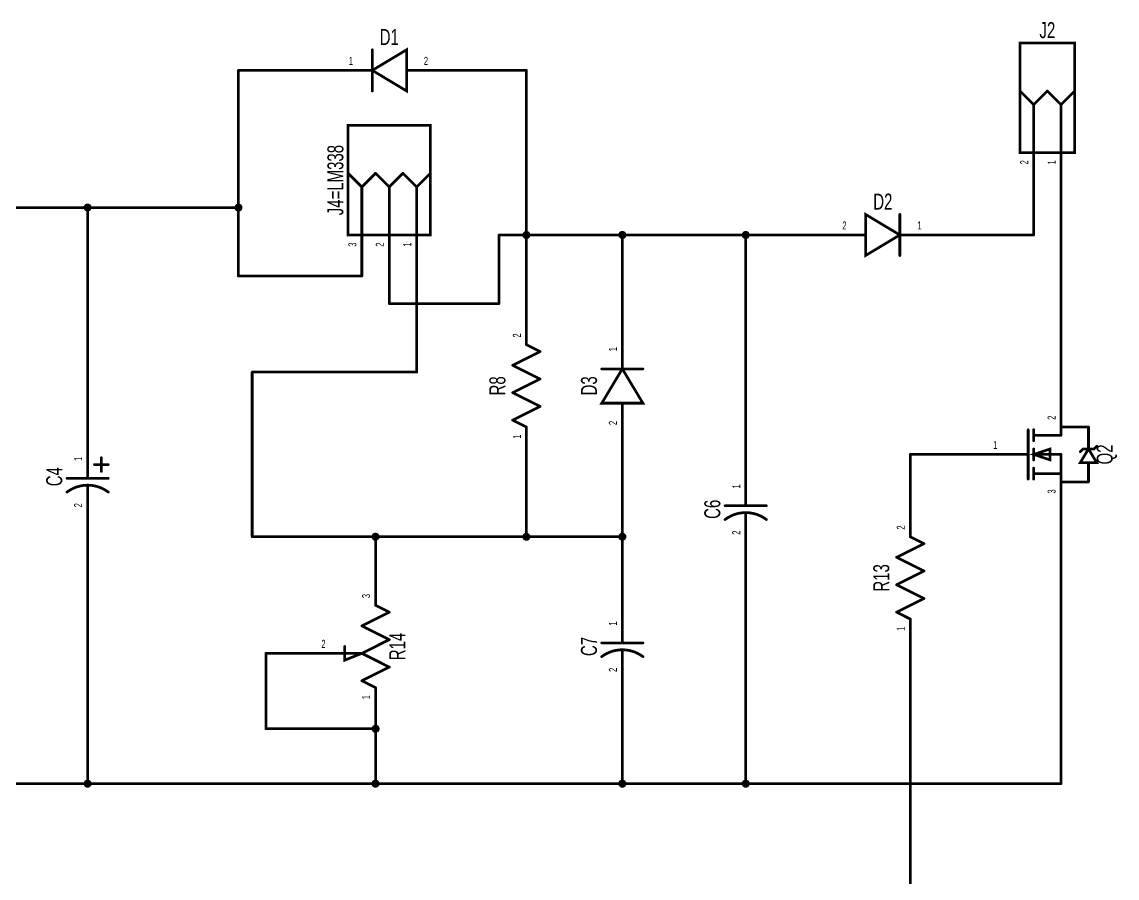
# Model space of a CAD drawing. Extents: x 0 to 20.5, y 0 to 10.6.
# Drawn here: x 4.01 to 8.004, y 6.405 to 9.526 of the extents above; entities that cross this region are included whole.
import ezdxf
from ezdxf.enums import TextEntityAlignment as Align

# ---------------------------------------------------------------- set-up
doc = ezdxf.new("R2010")
doc.units = 0
for name, color, linetype in [('Element', 253, 'CONTINUOUS'), ('Net', 50, 'CONTINUOUS'), ('Pin', 50, 'CONTINUOUS')]:
    doc.layers.add(name, color=color, linetype=linetype)

msp = doc.modelspace()

# ---------------------------------------------------------------- linework, layer by layer
at = {"layer": 'Element', "linetype": 'CONTINUOUS'}
for points, const_width in [([(5.288, 9.3491), (5.413, 9.2741), (5.413, 9.4241), (5.288, 9.3491)], 0.0098), ([(5.288, 9.4241), (5.288, 9.2741)], 0.0098), ([(7.65, 9.4491), (7.85, 9.4491), (7.85, 9.0491), (7.65, 9.0491), (7.65, 9.4491)], 0.0098), ([(5.288, 9.3491), (5.25, 9.3491)], 0.0098), ([(5.45, 9.3491), (5.413, 9.3491)], 0.0098), ([(7.65, 9.2741), (7.7, 9.2241)], 0.0098), ([(7.75, 9.2741), (7.7, 9.2241)], 0.0098), ([(7.75, 9.2741), (7.8, 9.2241)], 0.0098), ([(7.85, 9.2741), (7.8, 9.2241)], 0.0098), ([(7.7, 9.2241), (7.7, 9.0491)], 0.0098), ([(7.8, 9.2241), (7.8, 9.0491)], 0.0098), ([(5.2, 9.1491), (5.5, 9.1491), (5.5, 8.7491), (5.2, 8.7491), (5.2, 9.1491)], 0.0098), ([(5.2, 8.9741), (5.25, 8.9241)], 0.0098), ([(5.3, 8.9741), (5.25, 8.9241)], 0.0098), ([(5.3, 8.9741), (5.35, 8.9241)], 0.0098), ([(5.4, 8.9741), (5.35, 8.9241)], 0.0098), ([(5.4, 8.9741), (5.45, 8.9241)], 0.0098), ([(5.5, 8.9741), (5.45, 8.9241)], 0.0098), ([(5.25, 8.9241), (5.25, 8.7491)], 0.0098), ([(5.35, 8.9241), (5.35, 8.7491)], 0.0098), ([(5.45, 8.9241), (5.45, 8.7491)], 0.0098), ([(7.212, 8.7491), (7.087, 8.8241), (7.087, 8.6741), (7.212, 8.7491)], 0.0098), ([(7.212, 8.6741), (7.212, 8.8241)], 0.0098), ([(7.05, 8.7491), (7.087, 8.7491)], 0.0098), ([(7.212, 8.7491), (7.25, 8.7491)], 0.0098), ([(5.9, 8.3241), (5.85, 8.3491)], 0.0098), ([(5.8, 8.2741), (5.9, 8.3241)], 0.0098), ([(5.9, 8.2241), (5.8, 8.2741)], 0.0098), ([(6.2, 8.261), (6.2, 8.2991)], 0.0098), ([(5.8, 8.1741), (5.9, 8.2241)], 0.0098), ([(6.2, 8.261), (6.125, 8.136), (6.275, 8.136), (6.2, 8.261)], 0.0098), ([(6.275, 8.261), (6.125, 8.261)], 0.0098), ([(5.9, 8.1241), (5.8, 8.1741)], 0.0098), ([(5.8, 8.0741), (5.9, 8.1241)], 0.0098), ([(6.2, 8.0991), (6.2, 8.136)], 0.0098), ([(5.85, 8.0491), (5.8, 8.0741)], 0.0098), ([(7.68, 8.0391), (7.68, 7.8591)], 0.0098), ([(7.7, 8.0391), (7.7, 7.9991)], 0.0098), ([(7.8, 8.0191), (7.8, 8.0491)], 0.0098), ([(7.8, 8.0491), (7.9, 8.0491)], 0.0098), ([(7.9, 8.0491), (7.9, 7.9691)], 0.0098), ([(7.8, 8.0191), (7.7, 8.0191)], 0.0098), ([(7.6, 7.9491), (7.68, 7.9491)], 0.0098), ([(7.7, 7.9491), (7.76, 7.9291), (7.76, 7.9691), (7.7, 7.9491)], 0.0098), ([(7.7, 7.9291), (7.7, 7.9691)], 0.0098), ([(7.8, 7.9491), (7.7, 7.9491)], 0.0098), ([(7.8, 7.9491), (7.8, 7.8491)], 0.0098), ([(7.9, 7.9691), (7.87, 7.9191), (7.93, 7.9191), (7.9, 7.9691)], 0.0098), ([(7.88, 7.9691), (7.87, 7.9591)], 0.0098), ([(7.92, 7.9691), (7.88, 7.9691)], 0.0098), ([(7.93, 7.9791), (7.92, 7.9691)], 0.0098), ([(4.275, 7.9121), (4.325, 7.9121)], 0.0098), ([(4.3, 7.9371), (4.3, 7.8871)], 0.0098), ([(7.9, 7.8491), (7.9, 7.9191)], 0.0098), ([(4.25, 7.8991), (4.25, 7.8621)], 0.0098), ([(7.7, 7.8591), (7.7, 7.8991)], 0.0098), ([(7.8, 7.8791), (7.7, 7.8791)], 0.0098), ([(4.3252, 7.8119), (4.3186, 7.8165), (4.3117, 7.8207), (4.3046, 7.8245), (4.2972, 7.8278), (4.2897, 7.8306), (4.2819, 7.8329), (4.2741, 7.8347), (4.2661, 7.836), (4.2581, 7.8368), (4.25, 7.8371), (4.2419, 7.8368), (4.2339, 7.836), (4.2259, 7.8347), (4.2181, 7.8329), (4.2103, 7.8306), (4.2028, 7.8278), (4.1954, 7.8245), (4.1883, 7.8207), (4.1814, 7.8165), (4.1748, 7.8119)], 0.01), ([(4.175, 7.8621), (4.325, 7.8621)], 0.0098), ([(4.25, 7.8371), (4.25, 7.7991)], 0.0098), ([(7.8, 7.8491), (7.9, 7.8491)], 0.0098), ([(6.65, 7.7991), (6.65, 7.7621)], 0.0098), ([(6.575, 7.7621), (6.725, 7.7621)], 0.0098), ([(6.7252, 7.7119), (6.7186, 7.7165), (6.7117, 7.7207), (6.7046, 7.7245), (6.6972, 7.7278), (6.6897, 7.7306), (6.6819, 7.7329), (6.6741, 7.7347), (6.6661, 7.736), (6.6581, 7.7368), (6.65, 7.7371), (6.6419, 7.7368), (6.6339, 7.736), (6.6259, 7.7347), (6.6181, 7.7329), (6.6103, 7.7306), (6.6028, 7.7278), (6.5954, 7.7245), (6.5883, 7.7207), (6.5814, 7.7165), (6.5748, 7.7119)], 0.01), ([(6.65, 7.7371), (6.65, 7.6991)], 0.0098), ([(7.2, 7.5741), (7.3, 7.6241)], 0.0098), ([(7.3, 7.6241), (7.25, 7.6491)], 0.0098), ([(7.3, 7.5241), (7.2, 7.5741)], 0.0098), ([(7.2, 7.4741), (7.3, 7.5241)], 0.0098), ([(7.3, 7.4241), (7.2, 7.4741)], 0.0098), ([(7.2, 7.3741), (7.3, 7.4241)], 0.0098), ([(5.35, 7.3741), (5.3, 7.3991)], 0.0098), ([(5.25, 7.3241), (5.35, 7.3741)], 0.0098), ([(7.25, 7.3491), (7.2, 7.3741)], 0.0098), ([(5.35, 7.2741), (5.25, 7.3241)], 0.0098), ([(5.25, 7.2241), (5.35, 7.2741)], 0.0098), ([(6.2, 7.2991), (6.2, 7.2621)], 0.0098), ([(5.25, 7.2241), (5.1875, 7.1991), (5.1875, 7.2491)], 0.0098), ([(6.2752, 7.2119), (6.2686, 7.2165), (6.2617, 7.2207), (6.2546, 7.2245), (6.2472, 7.2278), (6.2397, 7.2306), (6.2319, 7.2329), (6.2241, 7.2347), (6.2161, 7.236), (6.2081, 7.2368), (6.2, 7.2371), (6.1919, 7.2368), (6.1839, 7.236), (6.1759, 7.2347), (6.1681, 7.2329), (6.1603, 7.2306), (6.1528, 7.2278), (6.1454, 7.2245), (6.1383, 7.2207), (6.1314, 7.2165), (6.1248, 7.2119)], 0.01), ([(6.125, 7.2621), (6.275, 7.2621)], 0.0098), ([(6.2, 7.2371), (6.2, 7.1991)], 0.0098), ([(5.15, 7.2241), (5.25, 7.2241)], 0.0098), ([(5.35, 7.1741), (5.25, 7.2241)], 0.0098), ([(5.25, 7.1241), (5.35, 7.1741)], 0.0098), ([(5.3, 7.0991), (5.25, 7.1241)], 0.0098)]:
    msp.add_lwpolyline(points, dxfattribs=dict(at, const_width=const_width))
for points, const_width in [([(5.2855, 9.4241, 1), (5.2905, 9.4241, 1), (5.2855, 9.4241, 1)], 0.0049), ([(5.2475, 9.3491, 1), (5.2525, 9.3491, 1), (5.2475, 9.3491, 1)], 0.0049), ([(5.2855, 9.3491, 1), (5.2905, 9.3491, 1), (5.2855, 9.3491, 1)], 0.0049), ([(5.2855, 9.3491, 1), (5.2905, 9.3491, 1), (5.2855, 9.3491, 1)], 0.0049), ([(5.4105, 9.3491, 1), (5.4155, 9.3491, 1), (5.4105, 9.3491, 1)], 0.0049), ([(5.4475, 9.3491, 1), (5.4525, 9.3491, 1), (5.4475, 9.3491, 1)], 0.0049), ([(5.2855, 9.2741, 1), (5.2905, 9.2741, 1), (5.2855, 9.2741, 1)], 0.0049), ([(7.6475, 9.2741, 1), (7.6525, 9.2741, 1), (7.6475, 9.2741, 1)], 0.0049), ([(7.7475, 9.2741, 1), (7.7525, 9.2741, 1), (7.7475, 9.2741, 1)], 0.0049), ([(7.7475, 9.2741, 1), (7.7525, 9.2741, 1), (7.7475, 9.2741, 1)], 0.0049), ([(7.8475, 9.2741, 1), (7.8525, 9.2741, 1), (7.8475, 9.2741, 1)], 0.0049), ([(7.6975, 9.2241, 1), (7.7025, 9.2241, 1), (7.6975, 9.2241, 1)], 0.0049), ([(7.6975, 9.2241, 1), (7.7025, 9.2241, 1), (7.6975, 9.2241, 1)], 0.0049), ([(7.6975, 9.2241, 1), (7.7025, 9.2241, 1), (7.6975, 9.2241, 1)], 0.0049), ([(7.7975, 9.2241, 1), (7.8025, 9.2241, 1), (7.7975, 9.2241, 1)], 0.0049), ([(7.7975, 9.2241, 1), (7.8025, 9.2241, 1), (7.7975, 9.2241, 1)], 0.0049), ([(7.7975, 9.2241, 1), (7.8025, 9.2241, 1), (7.7975, 9.2241, 1)], 0.0049), ([(7.6975, 9.0491, 1), (7.7025, 9.0491, 1), (7.6975, 9.0491, 1)], 0.0049), ([(7.7975, 9.0491, 1), (7.8025, 9.0491, 1), (7.7975, 9.0491, 1)], 0.0049), ([(5.1975, 8.9741, 1), (5.2025, 8.9741, 1), (5.1975, 8.9741, 1)], 0.0049), ([(5.2975, 8.9741, 1), (5.3025, 8.9741, 1), (5.2975, 8.9741, 1)], 0.0049), ([(5.2975, 8.9741, 1), (5.3025, 8.9741, 1), (5.2975, 8.9741, 1)], 0.0049), ([(5.3975, 8.9741, 1), (5.4025, 8.9741, 1), (5.3975, 8.9741, 1)], 0.0049), ([(5.3975, 8.9741, 1), (5.4025, 8.9741, 1), (5.3975, 8.9741, 1)], 0.0049), ([(5.4975, 8.9741, 1), (5.5025, 8.9741, 1), (5.4975, 8.9741, 1)], 0.0049), ([(5.2475, 8.9241, 1), (5.2525, 8.9241, 1), (5.2475, 8.9241, 1)], 0.0049), ([(5.2475, 8.9241, 1), (5.2525, 8.9241, 1), (5.2475, 8.9241, 1)], 0.0049), ([(5.2475, 8.9241, 1), (5.2525, 8.9241, 1), (5.2475, 8.9241, 1)], 0.0049), ([(5.3475, 8.9241, 1), (5.3525, 8.9241, 1), (5.3475, 8.9241, 1)], 0.0049), ([(5.3475, 8.9241, 1), (5.3525, 8.9241, 1), (5.3475, 8.9241, 1)], 0.0049), ([(5.3475, 8.9241, 1), (5.3525, 8.9241, 1), (5.3475, 8.9241, 1)], 0.0049), ([(5.4475, 8.9241, 1), (5.4525, 8.9241, 1), (5.4475, 8.9241, 1)], 0.0049), ([(5.4475, 8.9241, 1), (5.4525, 8.9241, 1), (5.4475, 8.9241, 1)], 0.0049), ([(5.4475, 8.9241, 1), (5.4525, 8.9241, 1), (5.4475, 8.9241, 1)], 0.0049), ([(7.2095, 8.8241, 1), (7.2145, 8.8241, 1), (7.2095, 8.8241, 1)], 0.0049), ([(5.2475, 8.7491, 1), (5.2525, 8.7491, 1), (5.2475, 8.7491, 1)], 0.0049), ([(5.3475, 8.7491, 1), (5.3525, 8.7491, 1), (5.3475, 8.7491, 1)], 0.0049), ([(5.4475, 8.7491, 1), (5.4525, 8.7491, 1), (5.4475, 8.7491, 1)], 0.0049), ([(7.0475, 8.7491, 1), (7.0525, 8.7491, 1), (7.0475, 8.7491, 1)], 0.0049), ([(7.0845, 8.7491, 1), (7.0895, 8.7491, 1), (7.0845, 8.7491, 1)], 0.0049), ([(7.2095, 8.7491, 1), (7.2145, 8.7491, 1), (7.2095, 8.7491, 1)], 0.0049), ([(7.2095, 8.7491, 1), (7.2145, 8.7491, 1), (7.2095, 8.7491, 1)], 0.0049), ([(7.2475, 8.7491, 1), (7.2525, 8.7491, 1), (7.2475, 8.7491, 1)], 0.0049), ([(7.2095, 8.6741, 1), (7.2145, 8.6741, 1), (7.2095, 8.6741, 1)], 0.0049), ([(5.8475, 8.3491, 1), (5.8525, 8.3491, 1), (5.8475, 8.3491, 1)], 0.0049), ([(5.8975, 8.3241, 1), (5.9025, 8.3241, 1), (5.8975, 8.3241, 1)], 0.0049), ([(5.8975, 8.3241, 1), (5.9025, 8.3241, 1), (5.8975, 8.3241, 1)], 0.0049), ([(5.7975, 8.2741, 1), (5.8025, 8.2741, 1), (5.7975, 8.2741, 1)], 0.0049), ([(5.7975, 8.2741, 1), (5.8025, 8.2741, 1), (5.7975, 8.2741, 1)], 0.0049), ([(6.1975, 8.2991, 1), (6.2025, 8.2991, 1), (6.1975, 8.2991, 1)], 0.0049), ([(5.8975, 8.2241, 1), (5.9025, 8.2241, 1), (5.8975, 8.2241, 1)], 0.0049), ([(5.8975, 8.2241, 1), (5.9025, 8.2241, 1), (5.8975, 8.2241, 1)], 0.0049), ([(6.1225, 8.261, 1), (6.1275, 8.261, 1), (6.1225, 8.261, 1)], 0.0049), ([(6.1975, 8.261, 1), (6.2025, 8.261, 1), (6.1975, 8.261, 1)], 0.0049), ([(6.1975, 8.261, 1), (6.2025, 8.261, 1), (6.1975, 8.261, 1)], 0.0049), ([(6.2725, 8.261, 1), (6.2775, 8.261, 1), (6.2725, 8.261, 1)], 0.0049), ([(5.7975, 8.1741, 1), (5.8025, 8.1741, 1), (5.7975, 8.1741, 1)], 0.0049), ([(5.7975, 8.1741, 1), (5.8025, 8.1741, 1), (5.7975, 8.1741, 1)], 0.0049), ([(5.8975, 8.1241, 1), (5.9025, 8.1241, 1), (5.8975, 8.1241, 1)], 0.0049), ([(5.8975, 8.1241, 1), (5.9025, 8.1241, 1), (5.8975, 8.1241, 1)], 0.0049), ([(6.1975, 8.136, 1), (6.2025, 8.136, 1), (6.1975, 8.136, 1)], 0.0049), ([(5.7975, 8.0741, 1), (5.8025, 8.0741, 1), (5.7975, 8.0741, 1)], 0.0049), ([(5.7975, 8.0741, 1), (5.8025, 8.0741, 1), (5.7975, 8.0741, 1)], 0.0049), ([(6.1975, 8.0991, 1), (6.2025, 8.0991, 1), (6.1975, 8.0991, 1)], 0.0049), ([(5.8475, 8.0491, 1), (5.8525, 8.0491, 1), (5.8475, 8.0491, 1)], 0.0049), ([(7.6775, 8.0391, 1), (7.6825, 8.0391, 1), (7.6775, 8.0391, 1)], 0.0049), ([(7.6975, 8.0391, 1), (7.7025, 8.0391, 1), (7.6975, 8.0391, 1)], 0.0049), ([(7.7975, 8.0491, 1), (7.8025, 8.0491, 1), (7.7975, 8.0491, 1)], 0.0049), ([(7.7975, 8.0491, 1), (7.8025, 8.0491, 1), (7.7975, 8.0491, 1)], 0.0049), ([(7.8975, 8.0491, 1), (7.9025, 8.0491, 1), (7.8975, 8.0491, 1)], 0.0049), ([(7.8975, 8.0491, 1), (7.9025, 8.0491, 1), (7.8975, 8.0491, 1)], 0.0049), ([(7.6975, 8.0191, 1), (7.7025, 8.0191, 1), (7.6975, 8.0191, 1)], 0.0049), ([(7.6975, 7.9991, 1), (7.7025, 7.9991, 1), (7.6975, 7.9991, 1)], 0.0049), ([(7.7975, 8.0191, 1), (7.8025, 8.0191, 1), (7.7975, 8.0191, 1)], 0.0049), ([(7.7975, 8.0191, 1), (7.8025, 8.0191, 1), (7.7975, 8.0191, 1)], 0.0049), ([(7.5975, 7.9491, 1), (7.6025, 7.9491, 1), (7.5975, 7.9491, 1)], 0.0049), ([(7.6775, 7.9491, 1), (7.6825, 7.9491, 1), (7.6775, 7.9491, 1)], 0.0049), ([(7.6975, 7.9691, 1), (7.7025, 7.9691, 1), (7.6975, 7.9691, 1)], 0.0049), ([(7.6975, 7.9491, 1), (7.7025, 7.9491, 1), (7.6975, 7.9491, 1)], 0.0049), ([(7.6975, 7.9491, 1), (7.7025, 7.9491, 1), (7.6975, 7.9491, 1)], 0.0049), ([(7.7975, 7.9491, 1), (7.8025, 7.9491, 1), (7.7975, 7.9491, 1)], 0.0049), ([(7.7975, 7.9491, 1), (7.8025, 7.9491, 1), (7.7975, 7.9491, 1)], 0.0049), ([(7.8675, 7.9591, 1), (7.8725, 7.9591, 1), (7.8675, 7.9591, 1)], 0.0049), ([(7.8775, 7.9691, 1), (7.8825, 7.9691, 1), (7.8775, 7.9691, 1)], 0.0049), ([(7.8775, 7.9691, 1), (7.8825, 7.9691, 1), (7.8775, 7.9691, 1)], 0.0049), ([(7.8975, 7.9691, 1), (7.9025, 7.9691, 1), (7.8975, 7.9691, 1)], 0.0049), ([(7.8975, 7.9691, 1), (7.9025, 7.9691, 1), (7.8975, 7.9691, 1)], 0.0049), ([(7.9175, 7.9691, 1), (7.9225, 7.9691, 1), (7.9175, 7.9691, 1)], 0.0049), ([(7.9175, 7.9691, 1), (7.9225, 7.9691, 1), (7.9175, 7.9691, 1)], 0.0049), ([(7.9275, 7.9791, 1), (7.9325, 7.9791, 1), (7.9275, 7.9791, 1)], 0.0049), ([(4.2725, 7.9121, 1), (4.2775, 7.9121, 1), (4.2725, 7.9121, 1)], 0.0049), ([(4.2975, 7.9371, 1), (4.3025, 7.9371, 1), (4.2975, 7.9371, 1)], 0.0049), ([(4.3225, 7.9121, 1), (4.3275, 7.9121, 1), (4.3225, 7.9121, 1)], 0.0049), ([(7.6975, 7.9291, 1), (7.7025, 7.9291, 1), (7.6975, 7.9291, 1)], 0.0049), ([(7.8975, 7.9191, 1), (7.9025, 7.9191, 1), (7.8975, 7.9191, 1)], 0.0049), ([(4.2475, 7.8991, 1), (4.2525, 7.8991, 1), (4.2475, 7.8991, 1)], 0.0049), ([(4.2975, 7.8871, 1), (4.3025, 7.8871, 1), (4.2975, 7.8871, 1)], 0.0049), ([(7.6975, 7.8991, 1), (7.7025, 7.8991, 1), (7.6975, 7.8991, 1)], 0.0049), ([(7.6975, 7.8791, 1), (7.7025, 7.8791, 1), (7.6975, 7.8791, 1)], 0.0049), ([(7.7975, 7.8791, 1), (7.8025, 7.8791, 1), (7.7975, 7.8791, 1)], 0.0049), ([(4.1725, 7.8621, 1), (4.1775, 7.8621, 1), (4.1725, 7.8621, 1)], 0.0049), ([(4.2475, 7.8621, 1), (4.2525, 7.8621, 1), (4.2475, 7.8621, 1)], 0.0049), ([(4.2475, 7.8371, 1), (4.2525, 7.8371, 1), (4.2475, 7.8371, 1)], 0.0049), ([(4.3225, 7.8621, 1), (4.3275, 7.8621, 1), (4.3225, 7.8621, 1)], 0.0049), ([(7.6775, 7.8591, 1), (7.6825, 7.8591, 1), (7.6775, 7.8591, 1)], 0.0049), ([(7.6975, 7.8591, 1), (7.7025, 7.8591, 1), (7.6975, 7.8591, 1)], 0.0049), ([(7.7975, 7.8491, 1), (7.8025, 7.8491, 1), (7.7975, 7.8491, 1)], 0.0049), ([(7.7975, 7.8491, 1), (7.8025, 7.8491, 1), (7.7975, 7.8491, 1)], 0.0049), ([(7.8975, 7.8491, 1), (7.9025, 7.8491, 1), (7.8975, 7.8491, 1)], 0.0049), ([(7.8975, 7.8491, 1), (7.9025, 7.8491, 1), (7.8975, 7.8491, 1)], 0.0049), ([(4.1723, 7.8119, 1), (4.1773, 7.8119, 1), (4.1723, 7.8119, 1)], 0.005), ([(4.2475, 7.7991, 1), (4.2525, 7.7991, 1), (4.2475, 7.7991, 1)], 0.0049), ([(4.3227, 7.8119, 1), (4.3277, 7.8119, 1), (4.3227, 7.8119, 1)], 0.005), ([(6.6475, 7.7991, 1), (6.6525, 7.7991, 1), (6.6475, 7.7991, 1)], 0.0049), ([(6.5725, 7.7621, 1), (6.5775, 7.7621, 1), (6.5725, 7.7621, 1)], 0.0049), ([(6.6475, 7.7621, 1), (6.6525, 7.7621, 1), (6.6475, 7.7621, 1)], 0.0049), ([(6.7225, 7.7621, 1), (6.7275, 7.7621, 1), (6.7225, 7.7621, 1)], 0.0049), ([(6.5723, 7.7119, 1), (6.5773, 7.7119, 1), (6.5723, 7.7119, 1)], 0.005), ([(6.6475, 7.7371, 1), (6.6525, 7.7371, 1), (6.6475, 7.7371, 1)], 0.0049), ([(6.7227, 7.7119, 1), (6.7277, 7.7119, 1), (6.7227, 7.7119, 1)], 0.005), ([(6.6475, 7.6991, 1), (6.6525, 7.6991, 1), (6.6475, 7.6991, 1)], 0.0049), ([(7.2475, 7.6491, 1), (7.2525, 7.6491, 1), (7.2475, 7.6491, 1)], 0.0049), ([(7.2975, 7.6241, 1), (7.3025, 7.6241, 1), (7.2975, 7.6241, 1)], 0.0049), ([(7.2975, 7.6241, 1), (7.3025, 7.6241, 1), (7.2975, 7.6241, 1)], 0.0049), ([(7.1975, 7.5741, 1), (7.2025, 7.5741, 1), (7.1975, 7.5741, 1)], 0.0049), ([(7.1975, 7.5741, 1), (7.2025, 7.5741, 1), (7.1975, 7.5741, 1)], 0.0049), ([(7.2975, 7.5241, 1), (7.3025, 7.5241, 1), (7.2975, 7.5241, 1)], 0.0049), ([(7.2975, 7.5241, 1), (7.3025, 7.5241, 1), (7.2975, 7.5241, 1)], 0.0049), ([(7.1975, 7.4741, 1), (7.2025, 7.4741, 1), (7.1975, 7.4741, 1)], 0.0049), ([(7.1975, 7.4741, 1), (7.2025, 7.4741, 1), (7.1975, 7.4741, 1)], 0.0049), ([(7.2975, 7.4241, 1), (7.3025, 7.4241, 1), (7.2975, 7.4241, 1)], 0.0049), ([(7.2975, 7.4241, 1), (7.3025, 7.4241, 1), (7.2975, 7.4241, 1)], 0.0049), ([(5.2975, 7.3991, 1), (5.3025, 7.3991, 1), (5.2975, 7.3991, 1)], 0.0049), ([(5.3475, 7.3741, 1), (5.3525, 7.3741, 1), (5.3475, 7.3741, 1)], 0.0049), ([(5.3475, 7.3741, 1), (5.3525, 7.3741, 1), (5.3475, 7.3741, 1)], 0.0049), ([(7.1975, 7.3741, 1), (7.2025, 7.3741, 1), (7.1975, 7.3741, 1)], 0.0049), ([(7.1975, 7.3741, 1), (7.2025, 7.3741, 1), (7.1975, 7.3741, 1)], 0.0049), ([(7.2475, 7.3491, 1), (7.2525, 7.3491, 1), (7.2475, 7.3491, 1)], 0.0049), ([(5.2475, 7.3241, 1), (5.2525, 7.3241, 1), (5.2475, 7.3241, 1)], 0.0049), ([(5.2475, 7.3241, 1), (5.2525, 7.3241, 1), (5.2475, 7.3241, 1)], 0.0049), ([(5.3475, 7.2741, 1), (5.3525, 7.2741, 1), (5.3475, 7.2741, 1)], 0.0049), ([(5.3475, 7.2741, 1), (5.3525, 7.2741, 1), (5.3475, 7.2741, 1)], 0.0049), ([(6.1975, 7.2991, 1), (6.2025, 7.2991, 1), (6.1975, 7.2991, 1)], 0.0049), ([(5.185, 7.2491, 1), (5.19, 7.2491, 1), (5.185, 7.2491, 1)], 0.0049), ([(6.1225, 7.2621, 1), (6.1275, 7.2621, 1), (6.1225, 7.2621, 1)], 0.0049), ([(6.1975, 7.2621, 1), (6.2025, 7.2621, 1), (6.1975, 7.2621, 1)], 0.0049), ([(6.1975, 7.2371, 1), (6.2025, 7.2371, 1), (6.1975, 7.2371, 1)], 0.0049), ([(6.2725, 7.2621, 1), (6.2775, 7.2621, 1), (6.2725, 7.2621, 1)], 0.0049), ([(5.1475, 7.2241, 1), (5.1525, 7.2241, 1), (5.1475, 7.2241, 1)], 0.0049), ([(5.2475, 7.2241, 1), (5.2525, 7.2241, 1), (5.2475, 7.2241, 1)], 0.0049), ([(5.2475, 7.2241, 1), (5.2525, 7.2241, 1), (5.2475, 7.2241, 1)], 0.0049), ([(5.2475, 7.2241, 1), (5.2525, 7.2241, 1), (5.2475, 7.2241, 1)], 0.0049), ([(5.2475, 7.2241, 1), (5.2525, 7.2241, 1), (5.2475, 7.2241, 1)], 0.0049), ([(6.1223, 7.2119, 1), (6.1273, 7.2119, 1), (6.1223, 7.2119, 1)], 0.005), ([(6.1975, 7.1991, 1), (6.2025, 7.1991, 1), (6.1975, 7.1991, 1)], 0.0049), ([(6.2727, 7.2119, 1), (6.2777, 7.2119, 1), (6.2727, 7.2119, 1)], 0.005), ([(5.3475, 7.1741, 1), (5.3525, 7.1741, 1), (5.3475, 7.1741, 1)], 0.0049), ([(5.3475, 7.1741, 1), (5.3525, 7.1741, 1), (5.3475, 7.1741, 1)], 0.0049), ([(5.2475, 7.1241, 1), (5.2525, 7.1241, 1), (5.2475, 7.1241, 1)], 0.0049), ([(5.2475, 7.1241, 1), (5.2525, 7.1241, 1), (5.2475, 7.1241, 1)], 0.0049), ([(5.2975, 7.0991, 1), (5.3025, 7.0991, 1), (5.2975, 7.0991, 1)], 0.0049)]:
    msp.add_lwpolyline(points, format="xyb", dxfattribs=dict(at, const_width=const_width))
at = {"layer": 'Net', "linetype": 'CONTINUOUS', "const_width": 0.0098}
for points in [[(4.8, 8.8491), (4.8, 9.3491)], [(4.8, 9.3491), (5.1, 9.3491)], [(5.85, 9.3491), (5.6, 9.3491)], [(5.85, 8.4991), (5.85, 9.3491)], [(7.7, 8.7491), (7.7, 8.8991)], [(7.8, 8.8991), (7.8, 8.1991)], [(2.1, 8.8491), (4.8, 8.8491)], [(4.2402, 8.8491), (4.2406, 8.846), (4.242, 8.8433), (4.2442, 8.8411), (4.247, 8.8397), (4.25, 8.8392), (4.253, 8.8397), (4.2558, 8.8411), (4.258, 8.8433), (4.2594, 8.846), (4.2598, 8.8491), (4.2594, 8.8521), (4.258, 8.8548), (4.2558, 8.857), (4.253, 8.8584), (4.25, 8.8589), (4.247, 8.8584), (4.2442, 8.857), (4.242, 8.8548), (4.2406, 8.8521), (4.2402, 8.8491)], [(4.25, 8.0491), (4.25, 8.8491)], [(4.7902, 8.8491), (4.7906, 8.846), (4.792, 8.8433), (4.7942, 8.8411), (4.797, 8.8397), (4.8, 8.8392), (4.803, 8.8397), (4.8058, 8.8411), (4.808, 8.8433), (4.8094, 8.846), (4.8098, 8.8491), (4.8094, 8.8521), (4.808, 8.8548), (4.8058, 8.857), (4.803, 8.8584), (4.8, 8.8589), (4.797, 8.8584), (4.7942, 8.857), (4.792, 8.8548), (4.7906, 8.8521), (4.7902, 8.8491)], [(4.8, 8.5991), (4.8, 8.8491)], [(5.75, 8.4991), (5.75, 8.7491)], [(5.75, 8.7491), (5.85, 8.7491)], [(5.8402, 8.7491), (5.8406, 8.746), (5.842, 8.7433), (5.8442, 8.7411), (5.847, 8.7397), (5.85, 8.7392), (5.853, 8.7397), (5.8558, 8.7411), (5.858, 8.7433), (5.8594, 8.746), (5.8598, 8.7491), (5.8594, 8.7521), (5.858, 8.7548), (5.8558, 8.757), (5.853, 8.7584), (5.85, 8.7589), (5.847, 8.7584), (5.8442, 8.757), (5.842, 8.7548), (5.8406, 8.7521), (5.8402, 8.7491)], [(5.8402, 8.7491), (5.8406, 8.746), (5.842, 8.7433), (5.8442, 8.7411), (5.847, 8.7397), (5.85, 8.7392), (5.853, 8.7397), (5.8558, 8.7411), (5.858, 8.7433), (5.8594, 8.746), (5.8598, 8.7491), (5.8594, 8.7521), (5.858, 8.7548), (5.8558, 8.757), (5.853, 8.7584), (5.85, 8.7589), (5.847, 8.7584), (5.8442, 8.757), (5.842, 8.7548), (5.8406, 8.7521), (5.8402, 8.7491)], [(6.2, 8.7491), (5.85, 8.7491)], [(6.1902, 8.7491), (6.1906, 8.746), (6.192, 8.7433), (6.1942, 8.7411), (6.197, 8.7397), (6.2, 8.7392), (6.203, 8.7397), (6.2058, 8.7411), (6.208, 8.7433), (6.2094, 8.746), (6.2098, 8.7491), (6.2094, 8.7521), (6.208, 8.7548), (6.2058, 8.757), (6.203, 8.7584), (6.2, 8.7589), (6.197, 8.7584), (6.1942, 8.757), (6.192, 8.7548), (6.1906, 8.7521), (6.1902, 8.7491)], [(6.2, 8.4491), (6.2, 8.7491)], [(6.2, 8.7491), (6.65, 8.7491)], [(6.6402, 8.7491), (6.6406, 8.746), (6.642, 8.7433), (6.6442, 8.7411), (6.647, 8.7397), (6.65, 8.7392), (6.653, 8.7397), (6.6558, 8.7411), (6.658, 8.7433), (6.6594, 8.746), (6.6598, 8.7491), (6.6594, 8.7521), (6.658, 8.7548), (6.6558, 8.757), (6.653, 8.7584), (6.65, 8.7589), (6.647, 8.7584), (6.6442, 8.757), (6.642, 8.7548), (6.6406, 8.7521), (6.6402, 8.7491)], [(6.65, 8.7491), (6.65, 7.9491)], [(6.65, 8.7491), (6.65, 8.7491)], [(6.65, 8.7491), (6.65, 8.7491)], [(6.65, 8.7491), (6.9, 8.7491)], [(7.4, 8.7491), (7.7, 8.7491)], [(5.25, 8.5991), (4.8, 8.5991)], [(5.35, 8.5991), (5.35, 8.4991)], [(5.45, 8.5991), (5.45, 8.2491)], [(5.35, 8.4991), (5.75, 8.4991)], [(5.45, 8.2491), (4.85, 8.2491)], [(4.85, 8.2491), (4.85, 7.6491)], [(6.2, 7.6491), (6.2, 7.9491)], [(7.25, 7.7991), (7.25, 7.9491)], [(7.25, 7.9491), (7.45, 7.9491)], [(5.85, 7.8991), (5.85, 7.6491)], [(7.8, 7.6991), (7.8, 6.7491)], [(4.25, 7.6491), (4.25, 6.7491)], [(4.85, 7.6491), (6.2, 7.6491)], [(5.2902, 7.6491), (5.2906, 7.646), (5.292, 7.6433), (5.2942, 7.6411), (5.297, 7.6397), (5.3, 7.6392), (5.303, 7.6397), (5.3058, 7.6411), (5.308, 7.6433), (5.3094, 7.646), (5.3098, 7.6491), (5.3094, 7.6521), (5.308, 7.6548), (5.3058, 7.657), (5.303, 7.6584), (5.3, 7.6589), (5.297, 7.6584), (5.2942, 7.657), (5.292, 7.6548), (5.2906, 7.6521), (5.2902, 7.6491)], [(5.3, 7.5491), (5.3, 7.6491)], [(5.8402, 7.6491), (5.8406, 7.646), (5.842, 7.6433), (5.8442, 7.6411), (5.847, 7.6397), (5.85, 7.6392), (5.853, 7.6397), (5.8558, 7.6411), (5.858, 7.6433), (5.8594, 7.646), (5.8598, 7.6491), (5.8594, 7.6521), (5.858, 7.6548), (5.8558, 7.657), (5.853, 7.6584), (5.85, 7.6589), (5.847, 7.6584), (5.8442, 7.657), (5.842, 7.6548), (5.8406, 7.6521), (5.8402, 7.6491)], [(6.1902, 7.6491), (6.1906, 7.646), (6.192, 7.6433), (6.1942, 7.6411), (6.197, 7.6397), (6.2, 7.6392), (6.203, 7.6397), (6.2058, 7.6411), (6.208, 7.6433), (6.2094, 7.646), (6.2098, 7.6491), (6.2094, 7.6521), (6.208, 7.6548), (6.2058, 7.657), (6.203, 7.6584), (6.2, 7.6589), (6.197, 7.6584), (6.1942, 7.657), (6.192, 7.6548), (6.1906, 7.6521), (6.1902, 7.6491)], [(6.2, 7.4491), (6.2, 7.6491)], [(6.65, 6.7491), (6.65, 7.5491)], [(5, 7.2241), (4.9, 7.2241)], [(4.9, 7.2241), (4.9, 6.9491)], [(7.25, 7.1991), (7.25, 4.0991)], [(6.2, 6.7491), (6.2, 7.0491)], [(4.9, 6.9491), (5.3, 6.9491)], [(5.2902, 6.9491), (5.2906, 6.946), (5.292, 6.9433), (5.2942, 6.9411), (5.297, 6.9397), (5.3, 6.9392), (5.303, 6.9397), (5.3058, 6.9411), (5.308, 6.9433), (5.3094, 6.946), (5.3098, 6.9491), (5.3094, 6.9521), (5.308, 6.9548), (5.3058, 6.957), (5.303, 6.9584), (5.3, 6.9589), (5.297, 6.9584), (5.2942, 6.957), (5.292, 6.9548), (5.2906, 6.9521), (5.2902, 6.9491)], [(5.3, 6.9491), (5.3, 6.7491)], [(5.3, 6.7491), (1.05, 6.7491)], [(4.2402, 6.7491), (4.2406, 6.746), (4.242, 6.7433), (4.2442, 6.7411), (4.247, 6.7397), (4.25, 6.7392), (4.253, 6.7397), (4.2558, 6.7411), (4.258, 6.7433), (4.2594, 6.746), (4.2598, 6.7491), (4.2594, 6.7521), (4.258, 6.7548), (4.2558, 6.757), (4.253, 6.7584), (4.25, 6.7589), (4.247, 6.7584), (4.2442, 6.757), (4.242, 6.7548), (4.2406, 6.7521), (4.2402, 6.7491)], [(5.2902, 6.7491), (5.2906, 6.746), (5.292, 6.7433), (5.2942, 6.7411), (5.297, 6.7397), (5.3, 6.7392), (5.303, 6.7397), (5.3058, 6.7411), (5.308, 6.7433), (5.3094, 6.746), (5.3098, 6.7491), (5.3094, 6.7521), (5.308, 6.7548), (5.3058, 6.757), (5.303, 6.7584), (5.3, 6.7589), (5.297, 6.7584), (5.2942, 6.757), (5.292, 6.7548), (5.2906, 6.7521), (5.2902, 6.7491)], [(5.3, 6.7491), (6.2, 6.7491)], [(6.1902, 6.7491), (6.1906, 6.746), (6.192, 6.7433), (6.1942, 6.7411), (6.197, 6.7397), (6.2, 6.7392), (6.203, 6.7397), (6.2058, 6.7411), (6.208, 6.7433), (6.2094, 6.746), (6.2098, 6.7491), (6.2094, 6.7521), (6.208, 6.7548), (6.2058, 6.757), (6.203, 6.7584), (6.2, 6.7589), (6.197, 6.7584), (6.1942, 6.757), (6.192, 6.7548), (6.1906, 6.7521), (6.1902, 6.7491)], [(6.2, 6.7491), (6.2, 6.7491)], [(6.2, 6.7491), (6.2, 6.7491)], [(6.2, 6.7491), (6.65, 6.7491)], [(6.6402, 6.7491), (6.6406, 6.746), (6.642, 6.7433), (6.6442, 6.7411), (6.647, 6.7397), (6.65, 6.7392), (6.653, 6.7397), (6.6558, 6.7411), (6.658, 6.7433), (6.6594, 6.746), (6.6598, 6.7491), (6.6594, 6.7521), (6.658, 6.7548), (6.6558, 6.757), (6.653, 6.7584), (6.65, 6.7589), (6.647, 6.7584), (6.6442, 6.757), (6.642, 6.7548), (6.6406, 6.7521), (6.6402, 6.7491)], [(7.8, 6.7491), (6.65, 6.7491)], [(6.65, 6.7491), (6.65, 6.7491)], [(6.65, 6.7491), (6.65, 6.7491)]]:
    msp.add_lwpolyline(points, dxfattribs=at)
at = {"layer": 'Net', "linetype": 'CONTINUOUS', "const_width": 0.0049}
for points in [[(4.7975, 9.3491, 1), (4.8025, 9.3491, 1), (4.7975, 9.3491, 1)], [(4.7975, 9.3491, 1), (4.8025, 9.3491, 1), (4.7975, 9.3491, 1)], [(5.0975, 9.3491, 1), (5.1025, 9.3491, 1), (5.0975, 9.3491, 1)], [(5.5975, 9.3491, 1), (5.6025, 9.3491, 1), (5.5975, 9.3491, 1)], [(5.8475, 9.3491, 1), (5.8525, 9.3491, 1), (5.8475, 9.3491, 1)], [(5.8475, 9.3491, 1), (5.8525, 9.3491, 1), (5.8475, 9.3491, 1)], [(7.6975, 8.8991, 1), (7.7025, 8.8991, 1), (7.6975, 8.8991, 1)], [(7.7975, 8.8991, 1), (7.8025, 8.8991, 1), (7.7975, 8.8991, 1)], [(4.2377, 8.8491, 1), (4.2426, 8.8491, 1), (4.2377, 8.8491, 1)], [(4.2475, 8.8491, 1), (4.2525, 8.8491, 1), (4.2475, 8.8491, 1)], [(4.7877, 8.8491, 1), (4.7926, 8.8491, 1), (4.7877, 8.8491, 1)], [(4.7975, 8.8491, 1), (4.8025, 8.8491, 1), (4.7975, 8.8491, 1)], [(4.7975, 8.8491, 1), (4.8025, 8.8491, 1), (4.7975, 8.8491, 1)], [(4.7975, 8.8491, 1), (4.8025, 8.8491, 1), (4.7975, 8.8491, 1)], [(5.7475, 8.7491, 1), (5.7525, 8.7491, 1), (5.7475, 8.7491, 1)], [(5.7475, 8.7491, 1), (5.7525, 8.7491, 1), (5.7475, 8.7491, 1)], [(5.8377, 8.7491, 1), (5.8426, 8.7491, 1), (5.8377, 8.7491, 1)], [(5.8377, 8.7491, 1), (5.8426, 8.7491, 1), (5.8377, 8.7491, 1)], [(5.8475, 8.7491, 1), (5.8525, 8.7491, 1), (5.8475, 8.7491, 1)], [(5.8475, 8.7491, 1), (5.8525, 8.7491, 1), (5.8475, 8.7491, 1)], [(6.1877, 8.7491, 1), (6.1926, 8.7491, 1), (6.1877, 8.7491, 1)], [(6.1975, 8.7491, 1), (6.2025, 8.7491, 1), (6.1975, 8.7491, 1)], [(6.1975, 8.7491, 1), (6.2025, 8.7491, 1), (6.1975, 8.7491, 1)], [(6.1975, 8.7491, 1), (6.2025, 8.7491, 1), (6.1975, 8.7491, 1)], [(6.6377, 8.7491, 1), (6.6426, 8.7491, 1), (6.6377, 8.7491, 1)], [(6.6475, 8.7491, 1), (6.6525, 8.7491, 1), (6.6475, 8.7491, 1)], [(6.6475, 8.7491, 1), (6.6525, 8.7491, 1), (6.6475, 8.7491, 1)], [(6.6475, 8.7491, 1), (6.6525, 8.7491, 1), (6.6475, 8.7491, 1)], [(6.6475, 8.7491, 1), (6.6525, 8.7491, 1), (6.6475, 8.7491, 1)], [(6.6475, 8.7491, 1), (6.6525, 8.7491, 1), (6.6475, 8.7491, 1)], [(6.8975, 8.7491, 1), (6.9025, 8.7491, 1), (6.8975, 8.7491, 1)], [(7.3975, 8.7491, 1), (7.4025, 8.7491, 1), (7.3975, 8.7491, 1)], [(7.6975, 8.7491, 1), (7.7025, 8.7491, 1), (7.6975, 8.7491, 1)], [(7.6975, 8.7491, 1), (7.7025, 8.7491, 1), (7.6975, 8.7491, 1)], [(4.7975, 8.5991, 1), (4.8025, 8.5991, 1), (4.7975, 8.5991, 1)], [(4.7975, 8.5991, 1), (4.8025, 8.5991, 1), (4.7975, 8.5991, 1)], [(5.2475, 8.5991, 1), (5.2525, 8.5991, 1), (5.2475, 8.5991, 1)], [(5.3475, 8.5991, 1), (5.3525, 8.5991, 1), (5.3475, 8.5991, 1)], [(5.4475, 8.5991, 1), (5.4525, 8.5991, 1), (5.4475, 8.5991, 1)], [(5.3475, 8.4991, 1), (5.3525, 8.4991, 1), (5.3475, 8.4991, 1)], [(5.3475, 8.4991, 1), (5.3525, 8.4991, 1), (5.3475, 8.4991, 1)], [(5.7475, 8.4991, 1), (5.7525, 8.4991, 1), (5.7475, 8.4991, 1)], [(5.7475, 8.4991, 1), (5.7525, 8.4991, 1), (5.7475, 8.4991, 1)], [(5.8475, 8.4991, 1), (5.8525, 8.4991, 1), (5.8475, 8.4991, 1)], [(6.1975, 8.4491, 1), (6.2025, 8.4491, 1), (6.1975, 8.4491, 1)], [(4.8475, 8.2491, 1), (4.8525, 8.2491, 1), (4.8475, 8.2491, 1)], [(4.8475, 8.2491, 1), (4.8525, 8.2491, 1), (4.8475, 8.2491, 1)], [(5.4475, 8.2491, 1), (5.4525, 8.2491, 1), (5.4475, 8.2491, 1)], [(5.4475, 8.2491, 1), (5.4525, 8.2491, 1), (5.4475, 8.2491, 1)], [(7.7975, 8.1991, 1), (7.8025, 8.1991, 1), (7.7975, 8.1991, 1)], [(4.2475, 8.0491, 1), (4.2525, 8.0491, 1), (4.2475, 8.0491, 1)], [(6.1975, 7.9491, 1), (6.2025, 7.9491, 1), (6.1975, 7.9491, 1)], [(6.6475, 7.9491, 1), (6.6525, 7.9491, 1), (6.6475, 7.9491, 1)], [(7.2475, 7.9491, 1), (7.2525, 7.9491, 1), (7.2475, 7.9491, 1)], [(7.2475, 7.9491, 1), (7.2525, 7.9491, 1), (7.2475, 7.9491, 1)], [(7.4475, 7.9491, 1), (7.4525, 7.9491, 1), (7.4475, 7.9491, 1)], [(5.8475, 7.8991, 1), (5.8525, 7.8991, 1), (5.8475, 7.8991, 1)], [(7.2475, 7.7991, 1), (7.2525, 7.7991, 1), (7.2475, 7.7991, 1)], [(7.7975, 7.6991, 1), (7.8025, 7.6991, 1), (7.7975, 7.6991, 1)], [(4.2475, 7.6491, 1), (4.2525, 7.6491, 1), (4.2475, 7.6491, 1)], [(4.8475, 7.6491, 1), (4.8525, 7.6491, 1), (4.8475, 7.6491, 1)], [(4.8475, 7.6491, 1), (4.8525, 7.6491, 1), (4.8475, 7.6491, 1)], [(5.2877, 7.6491, 1), (5.2926, 7.6491, 1), (5.2877, 7.6491, 1)], [(5.2975, 7.6491, 1), (5.3025, 7.6491, 1), (5.2975, 7.6491, 1)], [(5.8377, 7.6491, 1), (5.8426, 7.6491, 1), (5.8377, 7.6491, 1)], [(5.8475, 7.6491, 1), (5.8525, 7.6491, 1), (5.8475, 7.6491, 1)], [(6.1877, 7.6491, 1), (6.1926, 7.6491, 1), (6.1877, 7.6491, 1)], [(6.1975, 7.6491, 1), (6.2025, 7.6491, 1), (6.1975, 7.6491, 1)], [(6.1975, 7.6491, 1), (6.2025, 7.6491, 1), (6.1975, 7.6491, 1)], [(6.1975, 7.6491, 1), (6.2025, 7.6491, 1), (6.1975, 7.6491, 1)], [(5.2975, 7.5491, 1), (5.3025, 7.5491, 1), (5.2975, 7.5491, 1)], [(6.6475, 7.5491, 1), (6.6525, 7.5491, 1), (6.6475, 7.5491, 1)], [(6.1975, 7.4491, 1), (6.2025, 7.4491, 1), (6.1975, 7.4491, 1)], [(4.8975, 7.2241, 1), (4.9025, 7.2241, 1), (4.8975, 7.2241, 1)], [(4.8975, 7.2241, 1), (4.9025, 7.2241, 1), (4.8975, 7.2241, 1)], [(4.9975, 7.2241, 1), (5.0025, 7.2241, 1), (4.9975, 7.2241, 1)], [(7.2475, 7.1991, 1), (7.2525, 7.1991, 1), (7.2475, 7.1991, 1)], [(6.1975, 7.0491, 1), (6.2025, 7.0491, 1), (6.1975, 7.0491, 1)], [(4.8975, 6.9491, 1), (4.9025, 6.9491, 1), (4.8975, 6.9491, 1)], [(4.8975, 6.9491, 1), (4.9025, 6.9491, 1), (4.8975, 6.9491, 1)], [(5.2877, 6.9491, 1), (5.2926, 6.9491, 1), (5.2877, 6.9491, 1)], [(5.2975, 6.9491, 1), (5.3025, 6.9491, 1), (5.2975, 6.9491, 1)], [(5.2975, 6.9491, 1), (5.3025, 6.9491, 1), (5.2975, 6.9491, 1)], [(4.2377, 6.7491, 1), (4.2426, 6.7491, 1), (4.2377, 6.7491, 1)], [(4.2475, 6.7491, 1), (4.2525, 6.7491, 1), (4.2475, 6.7491, 1)], [(5.2877, 6.7491, 1), (5.2926, 6.7491, 1), (5.2877, 6.7491, 1)], [(5.2975, 6.7491, 1), (5.3025, 6.7491, 1), (5.2975, 6.7491, 1)], [(5.2975, 6.7491, 1), (5.3025, 6.7491, 1), (5.2975, 6.7491, 1)], [(5.2975, 6.7491, 1), (5.3025, 6.7491, 1), (5.2975, 6.7491, 1)], [(6.1877, 6.7491, 1), (6.1926, 6.7491, 1), (6.1877, 6.7491, 1)], [(6.1975, 6.7491, 1), (6.2025, 6.7491, 1), (6.1975, 6.7491, 1)], [(6.1975, 6.7491, 1), (6.2025, 6.7491, 1), (6.1975, 6.7491, 1)], [(6.1975, 6.7491, 1), (6.2025, 6.7491, 1), (6.1975, 6.7491, 1)], [(6.1975, 6.7491, 1), (6.2025, 6.7491, 1), (6.1975, 6.7491, 1)], [(6.1975, 6.7491, 1), (6.2025, 6.7491, 1), (6.1975, 6.7491, 1)], [(6.6377, 6.7491, 1), (6.6426, 6.7491, 1), (6.6377, 6.7491, 1)], [(6.6475, 6.7491, 1), (6.6525, 6.7491, 1), (6.6475, 6.7491, 1)], [(6.6475, 6.7491, 1), (6.6525, 6.7491, 1), (6.6475, 6.7491, 1)], [(6.6475, 6.7491, 1), (6.6525, 6.7491, 1), (6.6475, 6.7491, 1)], [(6.6475, 6.7491, 1), (6.6525, 6.7491, 1), (6.6475, 6.7491, 1)], [(6.6475, 6.7491, 1), (6.6525, 6.7491, 1), (6.6475, 6.7491, 1)], [(7.7975, 6.7491, 1), (7.8025, 6.7491, 1), (7.7975, 6.7491, 1)], [(7.7975, 6.7491, 1), (7.8025, 6.7491, 1), (7.7975, 6.7491, 1)]]:
    msp.add_lwpolyline(points, format="xyb", dxfattribs=at)
at = {"layer": 'Pin', "linetype": 'CONTINUOUS', "const_width": 0.0098}
for points in [[(5.25, 9.3491), (5.1, 9.3491)], [(5.45, 9.3491), (5.6, 9.3491)], [(7.7, 9.0491), (7.7, 8.8991)], [(7.8, 9.0491), (7.8, 8.8991)], [(5.25, 8.7491), (5.25, 8.5991)], [(5.35, 8.7491), (5.35, 8.5991)], [(5.45, 8.7491), (5.45, 8.5991)], [(7.05, 8.7491), (6.9, 8.7491)], [(7.25, 8.7491), (7.4, 8.7491)], [(5.85, 8.3491), (5.85, 8.4991)], [(6.2, 8.2991), (6.2, 8.4491)], [(7.8, 8.0491), (7.8, 8.1991)], [(6.2, 8.0991), (6.2, 7.9491)], [(4.25, 7.8991), (4.25, 8.0491)], [(5.85, 8.0491), (5.85, 7.8991)], [(6.65, 7.7991), (6.65, 7.9491)], [(7.6, 7.9491), (7.45, 7.9491)], [(7.8, 7.8491), (7.8, 7.6991)], [(4.25, 7.7991), (4.25, 7.6491)], [(7.25, 7.6491), (7.25, 7.7991)], [(6.65, 7.6991), (6.65, 7.5491)], [(5.3, 7.3991), (5.3, 7.5491)], [(6.2, 7.2991), (6.2, 7.4491)], [(7.25, 7.3491), (7.25, 7.1991)], [(5.15, 7.2241), (5, 7.2241)], [(6.2, 7.1991), (6.2, 7.0491)], [(5.3, 7.0991), (5.3, 6.9491)]]:
    msp.add_lwpolyline(points, dxfattribs=at)
at = {"layer": 'Pin', "linetype": 'CONTINUOUS', "const_width": 0.0049}
for points in [[(5.0975, 9.3491, 1), (5.1025, 9.3491, 1), (5.0975, 9.3491, 1)], [(5.2475, 9.3491, 1), (5.2525, 9.3491, 1), (5.2475, 9.3491, 1)], [(5.4475, 9.3491, 1), (5.4525, 9.3491, 1), (5.4475, 9.3491, 1)], [(5.5975, 9.3491, 1), (5.6025, 9.3491, 1), (5.5975, 9.3491, 1)], [(7.6975, 9.0491, 1), (7.7025, 9.0491, 1), (7.6975, 9.0491, 1)], [(7.7975, 9.0491, 1), (7.8025, 9.0491, 1), (7.7975, 9.0491, 1)], [(7.6975, 8.8991, 1), (7.7025, 8.8991, 1), (7.6975, 8.8991, 1)], [(7.7975, 8.8991, 1), (7.8025, 8.8991, 1), (7.7975, 8.8991, 1)], [(5.2475, 8.7491, 1), (5.2525, 8.7491, 1), (5.2475, 8.7491, 1)], [(5.3475, 8.7491, 1), (5.3525, 8.7491, 1), (5.3475, 8.7491, 1)], [(5.4475, 8.7491, 1), (5.4525, 8.7491, 1), (5.4475, 8.7491, 1)], [(6.8975, 8.7491, 1), (6.9025, 8.7491, 1), (6.8975, 8.7491, 1)], [(7.0475, 8.7491, 1), (7.0525, 8.7491, 1), (7.0475, 8.7491, 1)], [(7.2475, 8.7491, 1), (7.2525, 8.7491, 1), (7.2475, 8.7491, 1)], [(7.3975, 8.7491, 1), (7.4025, 8.7491, 1), (7.3975, 8.7491, 1)], [(5.2475, 8.5991, 1), (5.2525, 8.5991, 1), (5.2475, 8.5991, 1)], [(5.3475, 8.5991, 1), (5.3525, 8.5991, 1), (5.3475, 8.5991, 1)], [(5.4475, 8.5991, 1), (5.4525, 8.5991, 1), (5.4475, 8.5991, 1)], [(5.8475, 8.4991, 1), (5.8525, 8.4991, 1), (5.8475, 8.4991, 1)], [(6.1975, 8.4491, 1), (6.2025, 8.4491, 1), (6.1975, 8.4491, 1)], [(5.8475, 8.3491, 1), (5.8525, 8.3491, 1), (5.8475, 8.3491, 1)], [(6.1975, 8.2991, 1), (6.2025, 8.2991, 1), (6.1975, 8.2991, 1)], [(7.7975, 8.1991, 1), (7.8025, 8.1991, 1), (7.7975, 8.1991, 1)], [(6.1975, 8.0991, 1), (6.2025, 8.0991, 1), (6.1975, 8.0991, 1)], [(4.2475, 8.0491, 1), (4.2525, 8.0491, 1), (4.2475, 8.0491, 1)], [(5.8475, 8.0491, 1), (5.8525, 8.0491, 1), (5.8475, 8.0491, 1)], [(7.7975, 8.0491, 1), (7.8025, 8.0491, 1), (7.7975, 8.0491, 1)], [(6.1975, 7.9491, 1), (6.2025, 7.9491, 1), (6.1975, 7.9491, 1)], [(6.6475, 7.9491, 1), (6.6525, 7.9491, 1), (6.6475, 7.9491, 1)], [(7.4475, 7.9491, 1), (7.4525, 7.9491, 1), (7.4475, 7.9491, 1)], [(7.5975, 7.9491, 1), (7.6025, 7.9491, 1), (7.5975, 7.9491, 1)], [(4.2475, 7.8991, 1), (4.2525, 7.8991, 1), (4.2475, 7.8991, 1)], [(5.8475, 7.8991, 1), (5.8525, 7.8991, 1), (5.8475, 7.8991, 1)], [(7.7975, 7.8491, 1), (7.8025, 7.8491, 1), (7.7975, 7.8491, 1)], [(4.2475, 7.7991, 1), (4.2525, 7.7991, 1), (4.2475, 7.7991, 1)], [(6.6475, 7.7991, 1), (6.6525, 7.7991, 1), (6.6475, 7.7991, 1)], [(7.2475, 7.7991, 1), (7.2525, 7.7991, 1), (7.2475, 7.7991, 1)], [(6.6475, 7.6991, 1), (6.6525, 7.6991, 1), (6.6475, 7.6991, 1)], [(7.7975, 7.6991, 1), (7.8025, 7.6991, 1), (7.7975, 7.6991, 1)], [(4.2475, 7.6491, 1), (4.2525, 7.6491, 1), (4.2475, 7.6491, 1)], [(7.2475, 7.6491, 1), (7.2525, 7.6491, 1), (7.2475, 7.6491, 1)], [(5.2975, 7.5491, 1), (5.3025, 7.5491, 1), (5.2975, 7.5491, 1)], [(6.6475, 7.5491, 1), (6.6525, 7.5491, 1), (6.6475, 7.5491, 1)], [(6.1975, 7.4491, 1), (6.2025, 7.4491, 1), (6.1975, 7.4491, 1)], [(5.2975, 7.3991, 1), (5.3025, 7.3991, 1), (5.2975, 7.3991, 1)], [(7.2475, 7.3491, 1), (7.2525, 7.3491, 1), (7.2475, 7.3491, 1)], [(6.1975, 7.2991, 1), (6.2025, 7.2991, 1), (6.1975, 7.2991, 1)], [(4.9975, 7.2241, 1), (5.0025, 7.2241, 1), (4.9975, 7.2241, 1)], [(5.1475, 7.2241, 1), (5.1525, 7.2241, 1), (5.1475, 7.2241, 1)], [(6.1975, 7.1991, 1), (6.2025, 7.1991, 1), (6.1975, 7.1991, 1)], [(7.2475, 7.1991, 1), (7.2525, 7.1991, 1), (7.2475, 7.1991, 1)], [(5.2975, 7.0991, 1), (5.3025, 7.0991, 1), (5.2975, 7.0991, 1)], [(6.1975, 7.0491, 1), (6.2025, 7.0491, 1), (6.1975, 7.0491, 1)], [(5.2975, 6.9491, 1), (5.3025, 6.9491, 1), (5.2975, 6.9491, 1)]]:
    msp.add_lwpolyline(points, format="xyb", dxfattribs=at)

# ---------------------------------------------------------------- texts
at = {"layer": 'Element', "width": 0.7}
for s, p in [('J2', (7.75, 9.4491)), ('D1', (5.35, 9.4241)), ('D2', (7.15, 8.8241))]:
    msp.add_text(s, height=0.0583, dxfattribs=at).set_placement(p, align=Align.BOTTOM_CENTER)
for s, p in [('J4=LM338', (5.2, 8.9491)), ('R8', (5.7909, 8.1991)), ('D3', (6.125, 8.1991)), ('C4', (4.1748, 7.8681)), ('C6', (6.5748, 7.7491)), ('R13', (7.1909, 7.4991)), ('C7', (6.1248, 7.2491))]:
    msp.add_text(s, height=0.0583, rotation=90, dxfattribs=at).set_placement(p, align=Align.BOTTOM_CENTER)
for s, p in [('Q2', (7.93, 7.9491)), ('R14', (5.35, 7.2491))]:
    msp.add_text(s, height=0.0583, rotation=90, dxfattribs=at).set_placement(p, align=Align.TOP_CENTER)
at = {"layer": 'Pin', "width": 0.7}
for s, p in [('1', (5.2024, 9.3983)), ('2', (5.4762, 9.3983)), ('2', (7.0024, 8.7983)), ('1', (7.2762, 8.7983)), ('1', (7.5524, 7.9983)), ('2', (5.1024, 7.2733))]:
    msp.add_text(s, height=0.0292, dxfattribs=at).set_placement(p, align=Align.TOP_LEFT)
for s, p in [('2', (7.6508, 9.0064)), ('1', (7.7508, 9.0064)), ('3', (5.2008, 8.7064)), ('2', (5.3008, 8.7064)), ('1', (5.4008, 8.7064)), ('2', (5.8008, 8.3753)), ('1', (6.1508, 8.3253)), ('2', (6.1508, 8.0564)), ('2', (7.7508, 8.0753)), ('1', (5.8008, 8.0064)), ('1', (4.2008, 7.9253)), ('1', (6.6008, 7.8253)), ('3', (7.7508, 7.8064)), ('2', (4.2008, 7.7564)), ('2', (6.6008, 7.6564)), ('2', (7.2008, 7.6753)), ('3', (5.2508, 7.4253)), ('1', (6.1508, 7.3253)), ('1', (7.2008, 7.3064)), ('2', (6.1508, 7.1564)), ('1', (5.2508, 7.0564))]:
    msp.add_text(s, height=0.0292, rotation=90, dxfattribs=at).set_placement(p, align=Align.TOP_LEFT)

doc.saveas('drawing.dxf')
